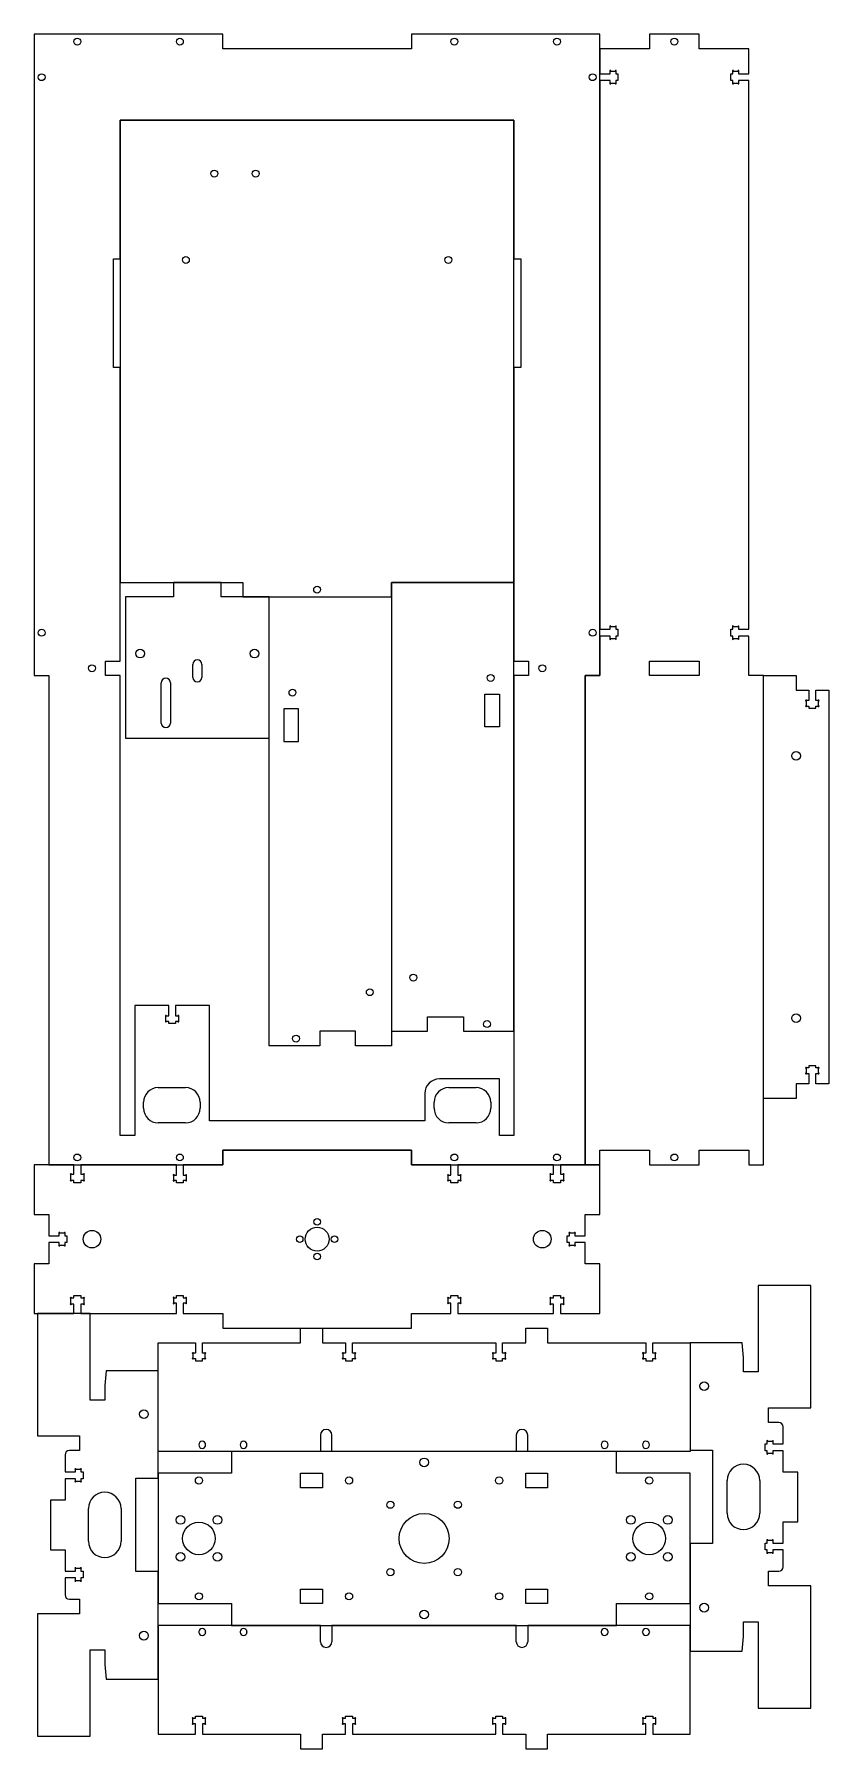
# Model space of a CAD drawing. Header units: millimetres. Extents: x -192 to 173, y -394 to 395.
import ezdxf

# ---------------------------------------------------------------- set-up
doc = ezdxf.new("R2010")
doc.units = ezdxf.units.MM
doc.layers.get('0').update_dxf_attribs({"lineweight": 25, "true_color": 0xffffff})

msp = doc.modelspace()

# ---------------------------------------------------------------- linework, layer by layer
for p, q in [((-105.33, 395), (-192, 395)), ((-192, 395), (-192, 100)), ((-105.33, 388.28), (-105.33, 395)), ((68, 395), (-18.67, 395)), ((-18.67, 395), (-18.67, 388.28)), ((68, 100), (68, 395)), ((113.63, 395), (90.81, 395)), ((90.81, 395), (90.81, 388.28)), ((113.63, 388.28), (113.63, 395)), ((-18.67, 388.28), (-105.33, 388.28)), ((90.81, 388.28), (68, 388.28)), ((68, 388.28), (68, 376.82)), ((136.44, 388.28), (113.63, 388.28)), ((136.44, 376.82), (136.44, 388.28)), ((68, 376.82), (72.78, 376.82)), ((72.78, 373.67), (68, 373.67)), ((68, 373.67), (68, 121.32)), ((72.78, 376.82), (72.78, 377.85)), ((72.78, 372.65), (72.78, 373.67)), ((73.03, 378.1), (75.03, 378.1)), ((75.03, 372.4), (73.03, 372.4)), ((75.28, 377.85), (75.28, 376.82)), ((75.28, 376.82), (76.28, 376.82)), ((76.28, 373.67), (75.28, 373.67)), ((75.28, 373.67), (75.28, 372.65)), ((76.28, 376.82), (76.28, 373.67)), ((128.16, 373.67), (128.16, 376.82)), ((128.16, 376.82), (129.16, 376.82)), ((129.16, 373.67), (128.16, 373.67)), ((129.16, 376.82), (129.16, 377.85)), ((129.16, 372.65), (129.16, 373.67)), ((129.41, 378.1), (131.41, 378.1)), ((131.41, 372.4), (129.41, 372.4)), ((131.66, 377.85), (131.66, 376.82)), ((131.66, 376.82), (136.44, 376.82)), ((136.44, 373.67), (131.66, 373.67)), ((131.66, 373.67), (131.66, 372.65)), ((136.44, 121.32), (136.44, 373.67)), ((-152.5, 291.72), (-152.5, 355.5)), ((-152.5, 355.5), (28.5, 355.5)), ((28.5, 355.5), (-152.5, 355.5)), ((-152.5, 355.5), (-152.5, 142.9)), ((28.5, 355.5), (28.5, 291.72)), ((28.5, 142.9), (28.5, 355.5)), ((-155.65, 241.72), (-155.65, 291.72)), ((-155.65, 291.72), (-152.5, 291.72)), ((28.5, 291.72), (31.65, 291.72)), ((31.65, 291.72), (31.65, 241.72)), ((-152.5, 241.72), (-155.65, 241.72)), ((-152.5, 106.72), (-152.5, 241.72)), ((31.65, 241.72), (28.5, 241.72)), ((28.5, 241.72), (28.5, 106.72)), ((-152.5, 142.9), (-96.22, 142.9)), ((-106.06, 142.9), (-128.06, 142.9)), ((-128.06, 142.9), (-128.06, 136.18)), ((-106.06, 136.18), (-106.06, 142.9)), ((-96.22, 142.9), (-96.22, 136.18)), ((-27.78, 142.9), (28.5, 142.9)), ((-27.78, 136.18), (-27.78, 142.9)), ((28.5, 142.9), (-27.78, 142.9)), ((-27.78, 142.9), (-27.78, -63.62)), ((28.5, -63.62), (28.5, 142.9)), ((-128.06, 136.18), (-150.06, 136.18)), ((-150.06, 136.18), (-150.06, 71.18)), ((-84.06, 136.18), (-106.06, 136.18)), ((-96.22, 136.18), (-27.78, 136.18)), ((-84.06, 71.18), (-84.06, 136.18)), ((-84.06, 136.18), (-27.78, 136.18)), ((-84.06, -70.34), (-84.06, 136.18)), ((-27.78, 136.18), (-27.78, -70.34)), ((68, 121.32), (72.78, 121.32)), ((72.78, 121.32), (72.78, 122.35)), ((73.03, 122.6), (75.03, 122.6)), ((75.28, 122.35), (75.28, 121.32)), ((75.28, 121.32), (76.28, 121.32)), ((76.28, 121.32), (76.28, 118.17)), ((128.16, 118.17), (128.16, 121.32)), ((128.16, 121.32), (129.16, 121.32)), ((129.16, 121.32), (129.16, 122.35)), ((129.41, 122.6), (131.41, 122.6)), ((131.66, 122.35), (131.66, 121.32)), ((131.66, 121.32), (136.44, 121.32)), ((72.78, 118.17), (68, 118.17)), ((68, 118.17), (68, 100)), ((72.78, 117.15), (72.78, 118.17)), ((75.03, 116.9), (73.03, 116.9)), ((76.28, 118.17), (75.28, 118.17)), ((75.28, 118.17), (75.28, 117.15)), ((129.16, 118.17), (128.16, 118.17)), ((129.16, 117.15), (129.16, 118.17)), ((131.41, 116.9), (129.41, 116.9)), ((136.44, 118.17), (131.66, 118.17)), ((131.66, 118.17), (131.66, 117.15)), ((136.44, 100), (136.44, 118.17)), ((-159.22, 100), (-159.22, 106.72)), ((-159.22, 106.72), (-152.5, 106.72)), ((-119.16, 99.18), (-119.16, 105.18)), ((-114.96, 105.18), (-114.96, 99.18)), ((28.5, 106.72), (35.22, 106.72)), ((35.22, 106.72), (35.22, 100)), ((90.81, 100), (90.81, 106.72)), ((90.81, 106.72), (113.63, 106.72)), ((113.63, 106.72), (113.63, 100)), ((-192, 100), (-185.28, 100)), ((-185.28, 100), (-185.28, -125)), ((-152.5, 100), (-159.22, 100)), ((-152.5, -111.56), (-152.5, 100)), ((-133.66, 78.18), (-133.66, 96.68)), ((-129.46, 96.68), (-129.46, 78.18)), ((35.22, 100), (28.5, 100)), ((28.5, 100), (28.5, -111.56)), ((61.28, -125), (61.28, 100)), ((61.28, 100), (68, 100)), ((68, 100), (61.28, 100)), ((61.28, 100), (61.28, -125)), ((113.63, 100), (90.81, 100)), ((143.16, 100), (136.44, 100)), ((143.16, -125), (143.16, 100)), ((143.16, -94.44), (143.16, 100)), ((143.16, 100), (158.16, 100)), ((158.16, 100), (158.16, 93.28)), ((15.06, 76.42), (15.06, 91.42)), ((15.06, 91.42), (21.78, 91.42)), ((21.78, 91.42), (21.78, 76.42)), ((158.16, 93.28), (164.08, 93.28)), ((162.81, 88.25), (162.81, 86.25)), ((164.08, 88.5), (163.06, 88.5)), ((164.08, 93.28), (164.08, 88.5)), ((167.23, 88.5), (167.23, 93.28)), ((167.23, 93.28), (173.16, 93.28)), ((168.26, 88.5), (167.23, 88.5)), ((168.51, 86.25), (168.51, 88.25)), ((173.16, 93.28), (173.16, -87.72)), ((-77.34, 84.7), (-77.34, 69.7)), ((-70.62, 84.7), (-77.34, 84.7)), ((-70.62, 69.7), (-70.62, 84.7)), ((163.06, 86), (164.08, 86)), ((164.08, 86), (164.08, 85)), ((164.08, 85), (167.23, 85)), ((167.23, 85), (167.23, 86)), ((167.23, 86), (168.26, 86)), ((-150.06, 71.18), (-84.06, 71.18)), ((21.78, 76.42), (15.06, 76.42)), ((-77.34, 69.7), (-70.62, 69.7)), ((-130.21, -51.78), (-145.78, -51.78)), ((-145.78, -51.78), (-145.78, -111.56)), ((-130.21, -56.56), (-130.21, -51.78)), ((-111.5, -51.78), (-127.06, -51.78)), ((-127.06, -51.78), (-127.06, -56.56)), ((-111.5, -104.84), (-111.5, -51.78)), ((-131.49, -58.81), (-131.49, -56.81)), ((-131.24, -56.56), (-130.21, -56.56)), ((-130.21, -59.06), (-131.24, -59.06)), ((-130.21, -60.06), (-130.21, -59.06)), ((-127.06, -60.06), (-130.21, -60.06)), ((-127.06, -56.56), (-126.04, -56.56)), ((-126.04, -59.06), (-127.06, -59.06)), ((-127.06, -59.06), (-127.06, -60.06)), ((-125.79, -56.81), (-125.79, -58.81)), ((-11.26, -63.62), (-11.26, -56.9)), ((-11.26, -56.9), (5.26, -56.9)), ((5.26, -56.9), (5.26, -63.62)), ((-60.82, -70.34), (-84.06, -70.34)), ((-44.3, -63.62), (-60.82, -63.62)), ((-60.82, -63.62), (-60.82, -70.34)), ((-44.3, -70.34), (-44.3, -63.62)), ((-27.78, -70.34), (-44.3, -70.34)), ((-27.78, -63.62), (-11.26, -63.62)), ((5.26, -63.62), (28.5, -63.62)), ((21.78, -85.5), (-5.78, -85.5)), ((21.78, -111.56), (21.78, -85.5)), ((162.81, -80.69), (162.81, -82.69)), ((164.08, -80.44), (163.06, -80.44)), ((163.06, -82.94), (164.08, -82.94)), ((167.23, -79.44), (164.08, -79.44)), ((164.08, -79.44), (164.08, -80.44)), ((164.08, -82.94), (164.08, -87.72)), ((167.23, -80.44), (167.23, -79.44)), ((168.26, -80.44), (167.23, -80.44)), ((167.23, -87.72), (167.23, -82.94)), ((167.23, -82.94), (168.26, -82.94)), ((168.51, -82.69), (168.51, -80.69)), ((-135.06, -89.5), (-122.5, -89.5)), ((-12.5, -92.22), (-12.5, -104.84)), ((-1.5, -89.5), (11.06, -89.5)), ((158.16, -94.44), (143.16, -94.44)), ((164.08, -87.72), (158.16, -87.72)), ((158.16, -87.72), (158.16, -94.44)), ((173.16, -87.72), (167.23, -87.72)), ((-141.78, -99), (-141.78, -96.22)), ((-115.78, -96.22), (-115.78, -99)), ((-8.22, -99), (-8.22, -96.22)), ((17.78, -96.22), (17.78, -99)), ((-122.5, -105.72), (-135.06, -105.72)), ((-12.5, -104.84), (-111.5, -104.84)), ((11.06, -105.72), (-1.5, -105.72)), ((-145.78, -111.56), (-152.5, -111.56)), ((-105.33, -125), (-105.33, -118.28)), ((-105.33, -118.28), (-18.67, -118.28)), ((-18.67, -118.28), (-105.33, -118.28)), ((-105.33, -118.28), (-105.33, -125)), ((-18.67, -118.28), (-18.67, -125)), ((-18.67, -125), (-18.67, -118.28)), ((28.5, -111.56), (21.78, -111.56)), ((68, -125), (68, -118.28)), ((68, -118.28), (90.81, -118.28)), ((90.81, -118.28), (90.81, -125)), ((113.63, -125), (113.63, -118.28)), ((113.63, -118.28), (136.44, -118.28)), ((136.44, -118.28), (136.44, -125)), ((-173.9, -125), (-192, -125)), ((-192, -125), (-192, -147.81)), ((-185.28, -125), (-105.33, -125)), ((-173.9, -129.28), (-173.9, -125)), ((-126.66, -125), (-170.6, -125)), ((-170.6, -125), (-170.6, -129.28)), ((-126.66, -129.78), (-126.66, -125)), ((-105.33, -125), (-123.51, -125)), ((-123.51, -125), (-123.51, -129.78)), ((-18.67, -125), (61.28, -125)), ((-0.49, -125), (-18.67, -125)), ((-0.49, -129.78), (-0.49, -125)), ((46.6, -125), (2.66, -125)), ((2.66, -125), (2.66, -129.78)), ((46.6, -129.28), (46.6, -125)), ((68, -125), (49.9, -125)), ((49.9, -125), (49.9, -129.28)), ((61.28, -125), (68, -125)), ((68, -147.81), (68, -125)), ((90.81, -125), (113.63, -125)), ((136.44, -125), (143.16, -125)), ((-175.25, -132.03), (-175.25, -129.53)), ((-175, -129.28), (-173.9, -129.28)), ((-173.9, -132.28), (-175, -132.28)), ((-173.9, -133.28), (-173.9, -132.28)), ((-170.6, -133.28), (-173.9, -133.28)), ((-170.6, -129.28), (-169.5, -129.28)), ((-169.5, -132.28), (-170.6, -132.28)), ((-170.6, -132.28), (-170.6, -133.28)), ((-169.25, -129.53), (-169.25, -132.03)), ((-127.93, -132.03), (-127.93, -130.03)), ((-127.68, -129.78), (-126.66, -129.78)), ((-126.66, -132.28), (-127.68, -132.28)), ((-126.66, -133.28), (-126.66, -132.28)), ((-123.51, -133.28), (-126.66, -133.28)), ((-123.51, -129.78), (-122.48, -129.78)), ((-122.48, -132.28), (-123.51, -132.28)), ((-123.51, -132.28), (-123.51, -133.28)), ((-122.23, -130.03), (-122.23, -132.03)), ((-1.77, -132.03), (-1.77, -130.03)), ((-1.52, -129.78), (-0.49, -129.78)), ((-0.49, -132.28), (-1.52, -132.28)), ((-0.49, -133.28), (-0.49, -132.28)), ((2.66, -133.28), (-0.49, -133.28)), ((2.66, -129.78), (3.68, -129.78)), ((3.68, -132.28), (2.66, -132.28)), ((2.66, -132.28), (2.66, -133.28)), ((3.93, -130.03), (3.93, -132.03)), ((45.25, -132.03), (45.25, -129.53)), ((45.5, -129.28), (46.6, -129.28)), ((46.6, -132.28), (45.5, -132.28)), ((46.6, -133.28), (46.6, -132.28)), ((49.9, -133.28), (46.6, -133.28)), ((49.9, -129.28), (51, -129.28)), ((51, -132.28), (49.9, -132.28)), ((49.9, -132.28), (49.9, -133.28)), ((51.25, -129.53), (51.25, -132.03)), ((-192, -147.81), (-185.28, -147.81)), ((-185.28, -147.81), (-185.28, -157.65)), ((61.28, -157.65), (61.28, -147.81)), ((61.28, -147.81), (68, -147.81)), ((-185.28, -157.65), (-180.5, -157.65)), ((-180.5, -157.65), (-180.5, -156.62)), ((-180.25, -156.37), (-178.25, -156.37)), ((-178, -156.62), (-178, -157.65)), ((-178, -157.65), (-177, -157.65)), ((-177, -157.65), (-177, -160.8)), ((53, -160.8), (53, -157.65)), ((53, -157.65), (54, -157.65)), ((54, -157.65), (54, -156.62)), ((54.25, -156.37), (56.25, -156.37)), ((56.5, -156.62), (56.5, -157.65)), ((56.5, -157.65), (61.28, -157.65)), ((-180.5, -160.8), (-185.28, -160.8)), ((-185.28, -160.8), (-185.28, -170.63)), ((-180.5, -161.82), (-180.5, -160.8)), ((-178.25, -162.07), (-180.25, -162.07)), ((-177, -160.8), (-178, -160.8)), ((-178, -160.8), (-178, -161.82)), ((54, -160.8), (53, -160.8)), ((54, -161.82), (54, -160.8)), ((56.25, -162.07), (54.25, -162.07)), ((61.28, -160.8), (56.5, -160.8)), ((56.5, -160.8), (56.5, -161.82)), ((61.28, -170.63), (61.28, -160.8)), ((-185.28, -170.63), (-192, -170.63)), ((-192, -170.63), (-192, -193.44)), ((68, -170.63), (61.28, -170.63)), ((68, -193.44), (68, -170.63)), ((164.95, -180.56), (140.67, -180.56)), ((140.67, -180.56), (140.67, -220.32)), ((164.95, -236.84), (164.95, -180.56)), ((-175.25, -188.91), (-175.25, -186.41)), ((-175, -186.16), (-173.9, -186.16)), ((-173.9, -189.16), (-175, -189.16)), ((-173.9, -186.16), (-173.9, -185.16)), ((-173.9, -185.16), (-170.6, -185.16)), ((-173.9, -193.44), (-173.9, -189.16)), ((-170.6, -185.16), (-170.6, -186.16)), ((-170.6, -186.16), (-169.5, -186.16)), ((-169.5, -189.16), (-170.6, -189.16)), ((-170.6, -189.16), (-170.6, -193.44)), ((-169.25, -186.41), (-169.25, -188.91)), ((-127.93, -188.41), (-127.93, -186.41)), ((-127.68, -186.16), (-126.66, -186.16)), ((-126.66, -188.66), (-127.68, -188.66)), ((-126.66, -186.16), (-126.66, -185.16)), ((-126.66, -185.16), (-123.51, -185.16)), ((-126.66, -193.44), (-126.66, -188.66)), ((-123.51, -185.16), (-123.51, -186.16)), ((-123.51, -186.16), (-122.48, -186.16)), ((-122.48, -188.66), (-123.51, -188.66)), ((-123.51, -188.66), (-123.51, -193.44)), ((-122.23, -186.41), (-122.23, -188.41)), ((-1.77, -188.41), (-1.77, -186.41)), ((-1.52, -186.16), (-0.49, -186.16)), ((-0.49, -188.66), (-1.52, -188.66)), ((-0.49, -186.16), (-0.49, -185.16)), ((-0.49, -185.16), (2.66, -185.16)), ((-0.49, -193.44), (-0.49, -188.66)), ((2.66, -185.16), (2.66, -186.16)), ((2.66, -186.16), (3.68, -186.16)), ((3.68, -188.66), (2.66, -188.66)), ((2.66, -188.66), (2.66, -193.44)), ((3.93, -186.41), (3.93, -188.41)), ((45.25, -188.91), (45.25, -186.41)), ((45.5, -186.16), (46.6, -186.16)), ((46.6, -189.16), (45.5, -189.16)), ((46.6, -186.16), (46.6, -185.16)), ((46.6, -185.16), (49.9, -185.16)), ((46.6, -193.44), (46.6, -189.16)), ((49.9, -185.16), (49.9, -186.16)), ((49.9, -186.16), (51, -186.16)), ((51, -189.16), (49.9, -189.16)), ((49.9, -189.16), (49.9, -193.44)), ((51.25, -186.41), (51.25, -188.91)), ((-192, -193.44), (-173.9, -193.44)), ((-166.33, -193.44), (-190.61, -193.44)), ((-190.61, -193.44), (-190.61, -249.72)), ((-170.6, -193.44), (-126.66, -193.44)), ((-166.33, -233.2), (-166.33, -193.44)), ((-123.51, -193.44), (-105.33, -193.44)), ((-105.33, -193.44), (-105.33, -200.16)), ((-18.67, -200.16), (-18.67, -193.44)), ((-18.67, -193.44), (-0.49, -193.44)), ((2.66, -193.44), (46.6, -193.44)), ((49.9, -193.44), (68, -193.44)), ((-105.33, -200.16), (-18.67, -200.16)), ((-69.58, -206.88), (-69.58, -200.16)), ((-69.58, -200.16), (-59.58, -200.16)), ((-59.58, -200.16), (-59.58, -206.88)), ((33.92, -206.88), (33.92, -200.16)), ((33.92, -200.16), (43.92, -200.16)), ((43.92, -200.16), (43.92, -206.88)), ((-135.11, -256.88), (-135.11, -206.88)), ((-135.11, -206.88), (-117.9, -206.88)), ((-119.18, -211.91), (-119.18, -213.91)), ((-117.9, -211.66), (-118.93, -211.66)), ((-117.9, -206.88), (-117.9, -211.66)), ((-114.75, -211.66), (-114.75, -206.88)), ((-114.75, -206.88), (-69.58, -206.88)), ((-113.73, -211.66), (-114.75, -211.66)), ((-113.48, -213.91), (-113.48, -211.91)), ((-59.58, -206.88), (-48.9, -206.88)), ((-50.18, -211.91), (-50.18, -213.91)), ((-48.9, -211.66), (-49.93, -211.66)), ((-48.9, -206.88), (-48.9, -211.66)), ((-45.75, -211.66), (-45.75, -206.88)), ((-45.75, -206.88), (20.1, -206.88)), ((-44.73, -211.66), (-45.75, -211.66)), ((-44.48, -213.91), (-44.48, -211.91)), ((18.82, -211.91), (18.82, -213.91)), ((20.1, -211.66), (19.07, -211.66)), ((20.1, -206.88), (20.1, -211.66)), ((23.25, -211.66), (23.25, -206.88)), ((23.25, -206.88), (33.92, -206.88)), ((24.27, -211.66), (23.25, -211.66)), ((24.52, -213.91), (24.52, -211.91)), ((43.92, -206.88), (89.1, -206.88)), ((87.82, -211.91), (87.82, -213.91)), ((89.1, -211.66), (88.07, -211.66)), ((89.1, -206.88), (89.1, -211.66)), ((92.25, -211.66), (92.25, -206.88)), ((92.25, -206.88), (109.45, -206.88)), ((93.27, -211.66), (92.25, -211.66)), ((93.52, -213.91), (93.52, -211.91)), ((133.37, -206.88), (109.45, -206.88)), ((109.45, -206.88), (109.45, -256.28)), ((109.45, -206.88), (109.45, -256.88)), ((133.95, -213.6), (133.37, -206.88)), ((-159.02, -219.76), (-159.61, -226.48)), ((-135.11, -219.76), (-159.02, -219.76)), ((-135.11, -269.16), (-135.11, -219.76)), ((-118.93, -214.16), (-117.9, -214.16)), ((-117.9, -214.16), (-117.9, -215.16)), ((-117.9, -215.16), (-114.75, -215.16)), ((-114.75, -215.16), (-114.75, -214.16)), ((-114.75, -214.16), (-113.73, -214.16)), ((-49.93, -214.16), (-48.9, -214.16)), ((-48.9, -214.16), (-48.9, -215.16)), ((-48.9, -215.16), (-45.75, -215.16)), ((-45.75, -215.16), (-45.75, -214.16)), ((-45.75, -214.16), (-44.73, -214.16)), ((19.07, -214.16), (20.1, -214.16)), ((20.1, -214.16), (20.1, -215.16)), ((20.1, -215.16), (23.25, -215.16)), ((23.25, -215.16), (23.25, -214.16)), ((23.25, -214.16), (24.27, -214.16)), ((88.07, -214.16), (89.1, -214.16)), ((89.1, -214.16), (89.1, -215.16)), ((89.1, -215.16), (92.25, -215.16)), ((92.25, -215.16), (92.25, -214.16)), ((92.25, -214.16), (93.27, -214.16)), ((133.95, -220.32), (133.95, -213.6)), ((140.67, -220.32), (133.95, -220.32)), ((-159.61, -226.48), (-159.61, -233.2)), ((-159.61, -233.2), (-166.33, -233.2)), ((145.51, -243.56), (145.51, -236.84)), ((145.51, -236.84), (164.95, -236.84)), ((150.23, -243.56), (145.51, -243.56)), ((-190.61, -249.72), (-171.17, -249.72)), ((-171.17, -249.72), (-171.17, -256.44)), ((-60.45, -249.38), (-60.45, -256.88)), ((-55.2, -256.88), (-55.2, -249.38)), ((29.55, -249.38), (29.55, -256.88)), ((34.8, -256.88), (34.8, -249.38)), ((145.2, -252.12), (147.2, -252.12)), ((152.23, -253.39), (152.23, -245.56)), ((-177.89, -258.44), (-177.89, -266.27)), ((-171.17, -256.44), (-175.89, -256.44)), ((-60.45, -256.88), (-135.11, -256.88)), ((-116.4, -253.78), (-116.4, -253.88)), ((-113.25, -253.88), (-113.25, -253.78)), ((75.67, -256.88), (-101.33, -256.88)), ((-101.33, -256.88), (-101.33, -266.88)), ((-97.4, -253.78), (-97.4, -253.88)), ((-94.25, -253.88), (-94.25, -253.78)), ((29.55, -256.88), (-55.2, -256.88)), ((109.45, -256.88), (34.8, -256.88)), ((68.6, -253.78), (68.6, -253.88)), ((71.75, -253.88), (71.75, -253.78)), ((75.67, -266.88), (75.67, -256.88)), ((87.6, -253.78), (87.6, -253.88)), ((90.75, -253.88), (90.75, -253.78)), ((109.45, -256.28), (119.73, -256.28)), ((119.73, -256.28), (119.73, -299.28)), ((143.95, -256.54), (143.95, -253.39)), ((143.95, -253.39), (144.95, -253.39)), ((144.95, -256.54), (143.95, -256.54)), ((144.95, -253.39), (144.95, -252.37)), ((144.95, -257.57), (144.95, -256.54)), ((147.2, -257.82), (145.2, -257.82)), ((147.45, -252.37), (147.45, -253.39)), ((147.45, -253.39), (152.23, -253.39)), ((152.23, -256.54), (147.45, -256.54)), ((147.45, -256.54), (147.45, -257.57)), ((152.23, -266.37), (152.23, -256.54)), ((-177.89, -266.27), (-173.11, -266.27)), ((-173.11, -266.27), (-173.11, -265.25)), ((-172.86, -265), (-170.86, -265)), ((-170.61, -265.25), (-170.61, -266.27)), ((-170.61, -266.27), (-169.61, -266.27)), ((-169.61, -266.27), (-169.61, -269.42)), ((-101.33, -266.88), (-135.11, -266.88)), ((-135.11, -266.88), (-135.11, -326.88)), ((-69.58, -273.6), (-69.58, -266.88)), ((-69.58, -266.88), (-59.58, -266.88)), ((-59.58, -266.88), (-59.58, -273.6)), ((33.92, -273.6), (33.92, -266.88)), ((33.92, -266.88), (43.92, -266.88)), ((43.92, -266.88), (43.92, -273.6)), ((109.45, -266.88), (75.67, -266.88)), ((109.45, -326.88), (109.45, -266.88)), ((158.95, -266.37), (152.23, -266.37)), ((158.95, -289.19), (158.95, -266.37)), ((-173.11, -269.42), (-177.89, -269.42)), ((-177.89, -269.42), (-177.89, -279.25)), ((-173.11, -270.45), (-173.11, -269.42)), ((-170.86, -270.7), (-172.86, -270.7)), ((-169.61, -269.42), (-170.61, -269.42)), ((-170.61, -269.42), (-170.61, -270.45)), ((-145.39, -312.16), (-145.39, -269.16)), ((-145.39, -269.16), (-135.11, -269.16)), ((-59.58, -273.6), (-69.58, -273.6)), ((43.92, -273.6), (33.92, -273.6)), ((126.45, -285.28), (126.45, -270.28)), ((141.45, -270.28), (141.45, -285.28)), ((-177.89, -279.25), (-184.61, -279.25)), ((-184.61, -279.25), (-184.61, -302.07)), ((-167.11, -298.16), (-167.11, -283.16)), ((-152.11, -283.16), (-152.11, -298.16)), ((152.23, -299.02), (152.23, -289.19)), ((152.23, -289.19), (158.95, -289.19)), ((119.73, -299.28), (109.45, -299.28)), ((109.45, -299.28), (109.45, -348.68)), ((143.95, -302.17), (143.95, -299.02)), ((143.95, -299.02), (144.95, -299.02)), ((144.95, -299.02), (144.95, -297.99)), ((145.2, -297.74), (147.2, -297.74)), ((147.45, -297.99), (147.45, -299.02)), ((147.45, -299.02), (152.23, -299.02)), ((-184.61, -302.07), (-177.89, -302.07)), ((-177.89, -302.07), (-177.89, -311.9)), ((144.95, -302.17), (143.95, -302.17)), ((144.95, -303.19), (144.95, -302.17)), ((147.2, -303.44), (145.2, -303.44)), ((152.23, -302.17), (147.45, -302.17)), ((147.45, -302.17), (147.45, -303.19)), ((152.23, -310), (152.23, -302.17)), ((-177.89, -311.9), (-173.11, -311.9)), ((-173.11, -315.05), (-177.89, -315.05)), ((-177.89, -315.05), (-177.89, -322.88)), ((-173.11, -311.9), (-173.11, -310.87)), ((-173.11, -316.07), (-173.11, -315.05)), ((-172.86, -310.62), (-170.86, -310.62)), ((-170.61, -310.87), (-170.61, -311.9)), ((-170.61, -311.9), (-169.61, -311.9)), ((-169.61, -315.05), (-170.61, -315.05)), ((-170.61, -315.05), (-170.61, -316.07)), ((-169.61, -311.9), (-169.61, -315.05)), ((-135.11, -312.16), (-145.39, -312.16)), ((-135.11, -361.56), (-135.11, -312.16)), ((145.51, -318.72), (145.51, -312)), ((145.51, -312), (150.23, -312)), ((-170.86, -316.32), (-172.86, -316.32)), ((-69.58, -326.88), (-69.58, -320.16)), ((-69.58, -320.16), (-59.58, -320.16)), ((-59.58, -320.16), (-59.58, -326.88)), ((33.92, -326.88), (33.92, -320.16)), ((33.92, -320.16), (43.92, -320.16)), ((43.92, -320.16), (43.92, -326.88)), ((164.95, -318.72), (145.51, -318.72)), ((164.95, -375), (164.95, -318.72)), ((-175.89, -324.88), (-171.17, -324.88)), ((-171.17, -324.88), (-171.17, -331.6)), ((-135.11, -326.88), (-101.33, -326.88)), ((-101.33, -326.88), (-101.33, -336.88)), ((-59.58, -326.88), (-69.58, -326.88)), ((43.92, -326.88), (33.92, -326.88)), ((75.67, -336.88), (75.67, -326.88)), ((75.67, -326.88), (109.45, -326.88)), ((-171.17, -331.6), (-190.61, -331.6)), ((-190.61, -331.6), (-190.61, -387.88)), ((-60.45, -336.88), (-135.11, -336.88)), ((-135.11, -336.88), (-135.11, -386.88)), ((-101.33, -336.88), (75.67, -336.88)), ((-60.45, -344.38), (-60.45, -336.88)), ((29.55, -336.88), (-55.2, -336.88)), ((-55.2, -336.88), (-55.2, -344.38)), ((29.55, -344.38), (29.55, -336.88)), ((109.45, -336.88), (34.8, -336.88)), ((34.8, -336.88), (34.8, -344.38)), ((109.45, -386.88), (109.45, -336.88)), ((133.95, -341.96), (133.95, -335.24)), ((133.95, -335.24), (140.67, -335.24)), ((140.67, -335.24), (140.67, -375)), ((-116.4, -339.98), (-116.4, -339.88)), ((-113.25, -339.88), (-113.25, -339.98)), ((-97.4, -339.98), (-97.4, -339.88)), ((-94.25, -339.88), (-94.25, -339.98)), ((68.6, -339.98), (68.6, -339.88)), ((71.75, -339.88), (71.75, -339.98)), ((87.6, -339.98), (87.6, -339.88)), ((90.75, -339.88), (90.75, -339.98)), ((133.37, -348.68), (133.95, -341.96)), ((-166.33, -387.88), (-166.33, -348.12)), ((-166.33, -348.12), (-159.61, -348.12)), ((-159.61, -348.12), (-159.61, -354.84)), ((-159.61, -354.84), (-159.02, -361.56)), ((109.45, -348.68), (133.37, -348.68)), ((-159.02, -361.56), (-135.11, -361.56)), ((140.67, -375), (164.95, -375)), ((-119.18, -381.85), (-119.18, -379.85)), ((-118.93, -379.6), (-117.9, -379.6)), ((-117.9, -382.1), (-118.93, -382.1)), ((-117.9, -379.6), (-117.9, -378.6)), ((-117.9, -378.6), (-114.75, -378.6)), ((-117.9, -386.88), (-117.9, -382.1)), ((-114.75, -378.6), (-114.75, -379.6)), ((-114.75, -379.6), (-113.73, -379.6)), ((-113.73, -382.1), (-114.75, -382.1)), ((-114.75, -382.1), (-114.75, -386.88)), ((-113.48, -379.85), (-113.48, -381.85)), ((-50.18, -381.85), (-50.18, -379.85)), ((-49.93, -379.6), (-48.9, -379.6)), ((-48.9, -382.1), (-49.93, -382.1)), ((-48.9, -379.6), (-48.9, -378.6)), ((-48.9, -378.6), (-45.75, -378.6)), ((-48.9, -386.88), (-48.9, -382.1)), ((-45.75, -378.6), (-45.75, -379.6)), ((-45.75, -379.6), (-44.73, -379.6)), ((-44.73, -382.1), (-45.75, -382.1)), ((-45.75, -382.1), (-45.75, -386.88)), ((-44.48, -379.85), (-44.48, -381.85)), ((18.82, -381.85), (18.82, -379.85)), ((19.07, -379.6), (20.1, -379.6)), ((20.1, -382.1), (19.07, -382.1)), ((20.1, -379.6), (20.1, -378.6)), ((20.1, -378.6), (23.25, -378.6)), ((20.1, -386.88), (20.1, -382.1)), ((23.25, -378.6), (23.25, -379.6)), ((23.25, -379.6), (24.27, -379.6)), ((24.27, -382.1), (23.25, -382.1)), ((23.25, -382.1), (23.25, -386.88)), ((24.52, -379.85), (24.52, -381.85)), ((87.82, -381.85), (87.82, -379.85)), ((88.07, -379.6), (89.1, -379.6)), ((89.1, -382.1), (88.07, -382.1)), ((89.1, -379.6), (89.1, -378.6)), ((89.1, -378.6), (92.25, -378.6)), ((89.1, -386.88), (89.1, -382.1)), ((92.25, -378.6), (92.25, -379.6)), ((92.25, -379.6), (93.27, -379.6)), ((93.27, -382.1), (92.25, -382.1)), ((92.25, -382.1), (92.25, -386.88)), ((93.52, -379.85), (93.52, -381.85)), ((-190.61, -387.88), (-166.33, -387.88)), ((-135.11, -386.88), (-117.9, -386.88)), ((-114.75, -386.88), (-69.58, -386.88)), ((-69.58, -386.88), (-69.58, -393.6)), ((-69.58, -393.6), (-59.58, -393.6)), ((-59.58, -393.6), (-59.58, -386.88)), ((-59.58, -386.88), (-48.9, -386.88)), ((-45.75, -386.88), (20.1, -386.88)), ((23.25, -386.88), (33.92, -386.88)), ((33.92, -386.88), (33.92, -393.6)), ((33.92, -393.6), (43.92, -393.6)), ((43.92, -393.6), (43.92, -386.88)), ((43.92, -386.88), (89.1, -386.88)), ((92.25, -386.88), (109.45, -386.88))]:
    msp.add_line(p, q)
for centre, radius in [((-172.25, 391.64), 1.57), ((-125.08, 391.64), 1.57), ((1.08, 391.64), 1.57), ((48.25, 391.64), 1.57), ((102.22, 391.64), 1.57), ((-188.64, 375.25), 1.57), ((64.64, 375.25), 1.57), ((-109.25, 330.9), 1.57), ((-90.25, 330.9), 1.57), ((-122.33, 291.22), 1.58), ((-1.67, 291.22), 1.58), ((-62, 139.54), 1.57), ((-188.64, 119.75), 1.57), ((64.64, 119.75), 1.57), ((-143.34, 110.12), 2), ((-90.78, 110.12), 2), ((-165.5, 103.36), 1.57), ((41.5, 103.36), 1.57), ((17.78, 98.92), 1.58), ((-73.34, 92.2), 1.58), ((158.16, 63.11), 2), ((-17.78, -38.9), 1.57), ((-37.78, -45.62), 1.57), ((16.11, -60.26), 1.57), ((158.16, -57.55), 2), ((-71.67, -66.98), 1.57), ((-172.25, -121.64), 1.57), ((-125.08, -121.64), 1.58), ((1.08, -121.64), 1.58), ((48.25, -121.64), 1.57), ((102.22, -121.64), 1.57), ((-62, -151.22), 1.5), ((-165.5, -159.22), 4.04), ((-62, -159.22), 5.5), ((-54, -159.22), 1.5), ((41.5, -159.22), 4.04), ((-70, -159.22), 1.5), ((-62, -167.22), 1.5), ((115.95, -226.84), 2), ((-141.61, -239.72), 2), ((-12.83, -261.88), 2), ((-116.33, -270.24), 1.65), ((-47.33, -270.24), 1.65), ((21.67, -270.24), 1.65), ((90.67, -270.24), 1.65), ((-28.33, -281.38), 1.65), ((2.67, -281.38), 1.65), ((-124.81, -288.39), 2), ((-116.33, -296.88), 7.5), ((-107.84, -288.39), 2), ((-12.83, -296.88), 11.5), ((82.19, -288.39), 2), ((90.67, -296.88), 7.5), ((99.16, -288.39), 2), ((-124.81, -305.37), 2), ((-107.84, -305.37), 2), ((82.19, -305.37), 2), ((99.16, -305.37), 2), ((-28.33, -312.38), 1.65), ((2.67, -312.38), 1.65), ((-116.33, -323.52), 1.65), ((-47.33, -323.52), 1.65), ((21.67, -323.52), 1.65), ((90.67, -323.52), 1.65), ((-12.83, -331.88), 2), ((115.95, -328.72), 2), ((-141.61, -341.6), 2)]:
    msp.add_circle(centre, radius)
for centre, radius, start, end in [((72.78, 378.1), 0.25, 0, 270), ((72.78, 372.4), 0.25, 90, 0), ((75.28, 378.1), 0.25, 270, 180), ((75.28, 372.4), 0.25, 180, 90), ((129.16, 378.1), 0.25, 0, 270), ((129.16, 372.4), 0.25, 90, 0), ((131.66, 378.1), 0.25, 270, 180), ((131.66, 372.4), 0.25, 180, 90), ((72.78, 122.6), 0.25, 0, 270), ((75.28, 122.6), 0.25, 270, 180), ((129.16, 122.6), 0.25, 0, 270), ((131.66, 122.6), 0.25, 270, 180), ((72.78, 116.9), 0.25, 90, 0), ((75.28, 116.9), 0.25, 180, 90), ((129.16, 116.9), 0.25, 90, 0), ((131.66, 116.9), 0.25, 180, 90), ((-117.06, 105.18), 2.1, 360, 180), ((-131.56, 96.68), 2.1, 0, 180), ((-117.06, 99.18), 2.1, 180, 0), ((162.81, 88.5), 0.25, 0, 270), ((168.51, 88.5), 0.25, 270, 180), ((162.81, 86), 0.25, 90, 360), ((168.51, 86), 0.25, 180, 90), ((-131.56, 78.18), 2.1, 180, 360), ((-131.49, -56.56), 0.25, 0, 270), ((-131.49, -59.06), 0.25, 90, 0), ((-125.79, -56.56), 0.25, 270, 180), ((-125.79, -59.06), 0.25, 180, 90), ((-5.78, -92.22), 6.72, 90, 180), ((162.81, -80.44), 0.25, 360, 270), ((162.81, -82.94), 0.25, 90, 360), ((168.51, -80.44), 0.25, 270, 180), ((168.51, -82.94), 0.25, 180, 90), ((-135.06, -96.22), 6.72, 90, 180), ((-122.5, -96.22), 6.72, 360, 90), ((-1.5, -96.22), 6.72, 90, 180), ((11.06, -96.22), 6.72, 0, 90), ((-135.06, -99), 6.72, 180, 270), ((-122.5, -99), 6.72, 270, 0), ((-1.5, -99), 6.72, 180, 270), ((11.06, -99), 6.72, 270, 0), ((-175.25, -129.28), 0.25, 360, 270), ((-175.25, -132.28), 0.25, 90, 0), ((-169.25, -129.28), 0.25, 270, 180), ((-169.25, -132.28), 0.25, 180, 90), ((-127.93, -129.78), 0.25, 0, 270), ((-127.93, -132.28), 0.25, 90, 0), ((-122.23, -129.78), 0.25, 270, 180), ((-122.23, -132.28), 0.25, 180, 90), ((-1.77, -129.78), 0.25, 360, 270), ((-1.77, -132.28), 0.25, 90, 360), ((3.93, -129.78), 0.25, 270, 180), ((3.93, -132.28), 0.25, 180, 90), ((45.25, -129.28), 0.25, 360, 270), ((45.25, -132.28), 0.25, 90, 360), ((51.25, -129.28), 0.25, 270, 180), ((51.25, -132.28), 0.25, 180, 90), ((-180.5, -156.37), 0.25, 0, 270), ((-178, -156.37), 0.25, 270, 180), ((54, -156.37), 0.25, 0, 270), ((56.5, -156.37), 0.25, 270, 180), ((-180.5, -162.07), 0.25, 90, 0), ((-178, -162.07), 0.25, 180, 90), ((54, -162.07), 0.25, 90, 360), ((56.5, -162.07), 0.25, 180, 90), ((-175.25, -186.16), 0.25, 0, 270), ((-175.25, -189.16), 0.25, 90, 0), ((-169.25, -186.16), 0.25, 270, 180), ((-169.25, -189.16), 0.25, 180, 90), ((-127.93, -186.16), 0.25, 0, 270), ((-127.93, -188.66), 0.25, 90, 0), ((-122.23, -186.16), 0.25, 270, 180), ((-122.23, -188.66), 0.25, 180, 90), ((-1.77, -186.16), 0.25, 0, 270), ((-1.77, -188.66), 0.25, 90, 360), ((3.93, -186.16), 0.25, 270, 180), ((3.93, -188.66), 0.25, 180, 90), ((45.25, -186.16), 0.25, 0, 270), ((45.25, -189.16), 0.25, 90, 0), ((51.25, -186.16), 0.25, 270, 180), ((51.25, -189.16), 0.25, 180, 90), ((-119.18, -211.66), 0.25, 0, 270), ((-113.48, -211.66), 0.25, 270, 180), ((-50.18, -211.66), 0.25, 0, 270), ((-44.48, -211.66), 0.25, 270, 180), ((18.82, -211.66), 0.25, 0, 270), ((24.52, -211.66), 0.25, 270, 180), ((87.82, -211.66), 0.25, 0, 270), ((93.52, -211.66), 0.25, 270, 180), ((-119.18, -214.16), 0.25, 90, 360), ((-113.48, -214.16), 0.25, 180, 90), ((-50.18, -214.16), 0.25, 90, 0), ((-44.48, -214.16), 0.25, 180, 90), ((18.82, -214.16), 0.25, 90, 0), ((24.52, -214.16), 0.25, 180, 90), ((87.82, -214.16), 0.25, 90, 0), ((93.52, -214.16), 0.25, 180, 90), ((150.23, -245.56), 2, 0, 90), ((-114.83, -253.78), 1.57, 360, 180), ((-95.83, -253.78), 1.57, 0, 180), ((-57.83, -249.38), 2.62, 0, 180), ((32.17, -249.38), 2.62, 0, 180), ((70.17, -253.78), 1.57, 360, 180), ((89.17, -253.78), 1.57, 0, 180), ((144.95, -252.12), 0.25, 0, 270), ((147.45, -252.12), 0.25, 270, 180), ((-175.89, -258.44), 2, 90, 180), ((-114.83, -253.88), 1.57, 180, 360), ((-95.83, -253.88), 1.57, 180, 0), ((70.17, -253.88), 1.57, 180, 360), ((89.17, -253.88), 1.58, 180, 0), ((144.95, -257.82), 0.25, 90, 360), ((147.45, -257.82), 0.25, 180, 90), ((-173.11, -265), 0.25, 0, 270), ((-170.61, -265), 0.25, 270, 180), ((133.95, -270.28), 7.5, 0, 180), ((-173.11, -270.7), 0.25, 90, 0), ((-170.61, -270.7), 0.25, 180, 90), ((-159.61, -283.16), 7.5, 0, 180), ((133.95, -285.28), 7.5, 180, 0), ((-159.61, -298.16), 7.5, 180, 0), ((144.95, -297.74), 0.25, 0, 270), ((147.45, -297.74), 0.25, 270, 180), ((144.95, -303.44), 0.25, 90, 360), ((147.45, -303.44), 0.25, 180, 90), ((-173.11, -310.62), 0.25, 0, 270), ((-170.61, -310.62), 0.25, 270, 180), ((150.23, -310), 2, 270, 0), ((-175.89, -322.88), 2, 180, 270), ((-173.11, -316.32), 0.25, 90, 0), ((-170.61, -316.32), 0.25, 180, 90), ((-114.83, -339.88), 1.57, 0, 180), ((-95.83, -339.88), 1.57, 360, 180), ((70.17, -339.88), 1.57, 0, 180), ((89.17, -339.88), 1.58, 360, 180), ((-114.83, -339.98), 1.57, 180, 0), ((-95.83, -339.98), 1.57, 180, 360), ((-57.83, -344.38), 2.62, 180, 0), ((32.17, -344.38), 2.62, 180, 0), ((70.17, -339.98), 1.57, 180, 0), ((89.17, -339.98), 1.57, 180, 360), ((-119.18, -379.6), 0.25, 0, 270), ((-119.18, -382.1), 0.25, 90, 0), ((-113.48, -379.6), 0.25, 270, 180), ((-113.48, -382.1), 0.25, 180, 90), ((-50.18, -379.6), 0.25, 0, 270), ((-50.18, -382.1), 0.25, 90, 0), ((-44.48, -379.6), 0.25, 270, 180), ((-44.48, -382.1), 0.25, 180, 90), ((18.82, -379.6), 0.25, 0, 270), ((18.82, -382.1), 0.25, 90, 0), ((24.52, -379.6), 0.25, 270, 180), ((24.52, -382.1), 0.25, 180, 90), ((87.82, -379.6), 0.25, 0, 270), ((87.82, -382.1), 0.25, 90, 0), ((93.52, -379.6), 0.25, 270, 180), ((93.52, -382.1), 0.25, 180, 90)]:
    msp.add_arc(centre, radius, start, end)

doc.saveas('drawing.dxf')
